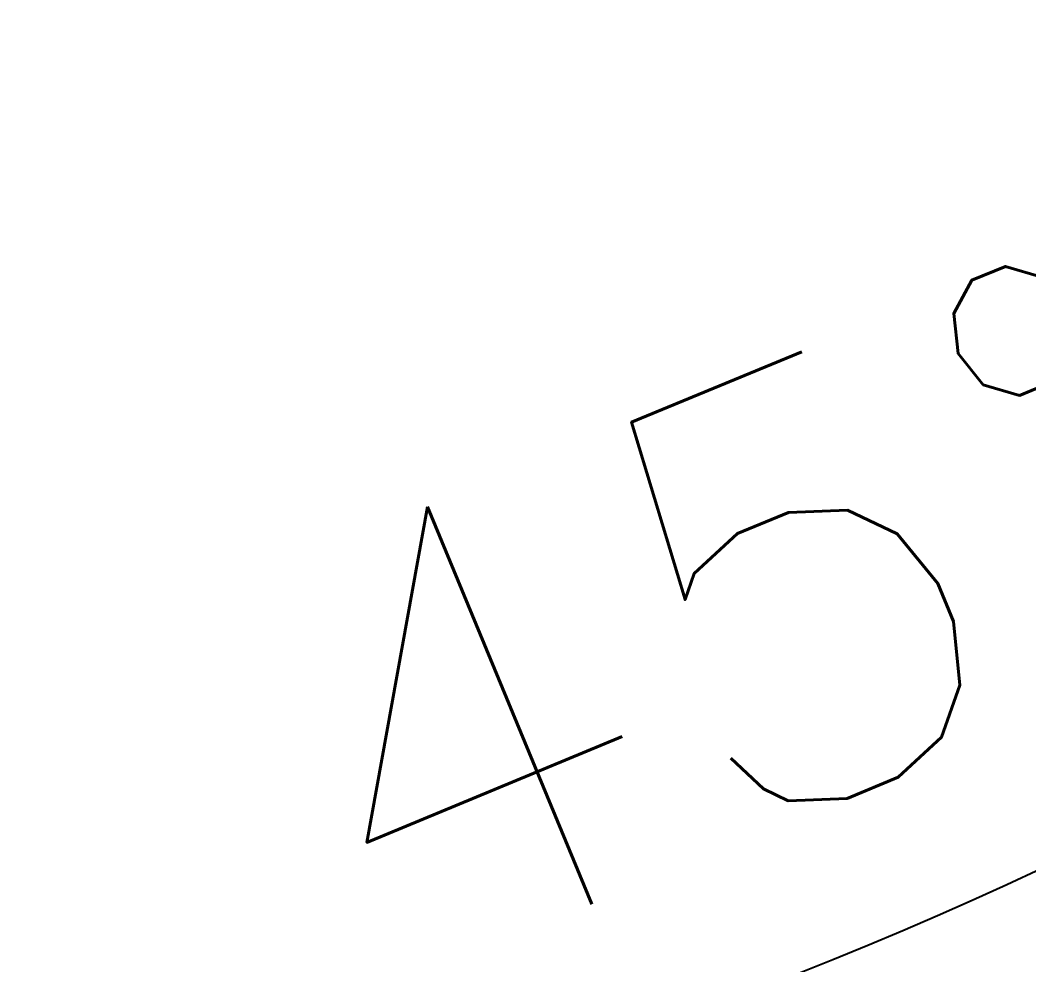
# Model space of a CAD drawing. Header units: inches. Extents: x -347369 to -260369, y 119522 to 149869.
# Drawn here: x -284703 to -283999, y 136284 to 136943 of the extents above; entities that cross this region are included whole.
import ezdxf

# ---------------------------------------------------------------- set-up
doc = ezdxf.new("R2010")
doc.units = ezdxf.units.IN
doc.header["$LTSCALE"] = 300
doc.layers.add('QUOTE', color=7, linetype='Continuous')
doc.styles.get("Standard").update_dxf_attribs({"font": 'romans.shx'})
doc.dimstyles.new('sc1a100', dxfattribs={"dimscale": 100, "dimtxt": 3, "dimasz": 3, "dimexe": 0, "dimexo": 0, "dimgap": 1, "dimtad": 1, "dimzin": 12, "dimdsep": 46, "dimtxsty": 'Standard', "dimblk": 'CLOSEDBLANK', "dimcen": 1, "dimclrd": 253, "dimclre": 253, "dimclrt": 2, "dimadec": 0, "dimazin": 3, "dimtfac": 1, "dimtmove": 0, "dimatfit": 1, "dimldrblk": 'CLOSEDBLANK', "dimfxl": 1, "dimtolj": 1, "dimtzin": 0, "dimarcsym": 0})

# ---------------------------------------------------------------- blocks, each defined once
blk = doc.blocks.new('_ClosedBlank')
at = {"color": 0, "linetype": 'ByBlock', "lineweight": -2}
for p, q in [((-1, 0.1667), (0, 0)), ((-1, 0.1667), (-1, -0.1667)), ((0, 0), (-1, -0.1667))]:
    blk.add_line(p, q, dxfattribs=at)
blk = doc.blocks.new('*D27')
at = {"layer": 'Defpoints', "color": 0, "transparency": 16777216}
for p in [(-285230.17, 140399.66), (-284017.73, 139699.66), (-287395.23, 137749.66), (-287103.2, 136767.46), (-285230.17, 136499.66)]:
    blk.add_point(p, dxfattribs=at)
at = {"layer": 'QUOTE', "color": 253, "lineweight": -2, "transparency": 16777216}
for p, q in [((-287395.23, 137749.66), (-287753.7, 137542.69)), ((-285230.17, 136499.66), (-285230.17, 136085.73))]:
    blk.add_line(p, q, dxfattribs=at)
blk.add_arc((-285230.17, 138999.66), 2913.92, 215.90144, 264.09856, dxfattribs=at)
at = {"layer": 'QUOTE', "color": 253, "lineweight": -2, "transparency": 16777216, "xscale": 300, "yscale": 300, "zscale": 300}
for p, rotation in [((-287753.7, 137542.69), 122.9507175305296), ((-285230.17, 136085.73), 357.0492824694705)]:
    blk.add_blockref('_ClosedBlank', p, dxfattribs=dict(at, rotation=rotation))
at = {"layer": 'QUOTE', "color": 2, "transparency": 16777216, "insert": (-286562.13, 136692.63), "char_height": 300, "attachment_point": 5, "rotation": 330}
blk.add_mtext('\\A1;60°', dxfattribs=at)
blk = doc.blocks.new('*D37')
at = {"layer": 'Defpoints', "color": 0, "transparency": 16777216}
for p in [(-285230.17, 140399.66), (-286220.12, 139989.61), (-283462.4, 137231.89), (-285230.17, 136499.66), (-284473.38, 136175.3)]:
    blk.add_point(p, dxfattribs=at)
at = {"layer": 'QUOTE', "color": 253, "lineweight": -2, "transparency": 16777216}
for p, q in [((-283462.4, 137231.89), (-283162.59, 136932.08)), ((-285230.17, 136499.66), (-285230.17, 136075.67))]:
    blk.add_line(p, q, dxfattribs=at)
blk.add_arc((-285230.17, 138999.66), 2923.99, 275.8811, 309.1189, dxfattribs=at)
at = {"layer": 'QUOTE', "color": 253, "lineweight": -2, "transparency": 16777216, "xscale": 300, "yscale": 300, "zscale": 300}
for p, rotation in [((-283162.59, 136932.08), 42.0594481817856), ((-285230.17, 136075.67), 182.9405518182139)]:
    blk.add_blockref('_ClosedBlank', p, dxfattribs=dict(at, rotation=rotation))
at = {"layer": 'QUOTE', "color": 2, "transparency": 16777216, "insert": (-284206.88, 136529.21), "char_height": 300, "attachment_point": 5, "rotation": 22.5}
blk.add_mtext('\\A1;45°', dxfattribs=at)

msp = doc.modelspace()

# ---------------------------------------------------------------- dimensions: what is measured, and where the dimension line sits
at = {"layer": 'QUOTE'}
for base, line2, picture, middle in [((-287103.201, 136767.46), ((-287395.23, 137749.656), (-284017.731, 139699.656)), '*D27', (-286562.128, 136692.63)), ((-284473.382, 136175.299), ((-283462.399, 137231.889), (-286220.116, 139989.605)), '*D37', (-284206.875, 136529.212))]:
    dim = msp.add_angular_dim_2l(base=base, line1=((-285230.166, 136499.656), (-285230.166, 140399.656)), line2=line2, dimstyle='sc1a100', dxfattribs=at)
    dim.commit()
    dim.dimension.update_dxf_attribs({"geometry": picture, "text_midpoint": middle})

doc.saveas('drawing.dxf')
